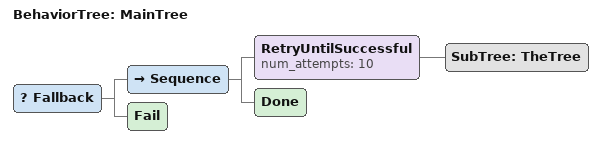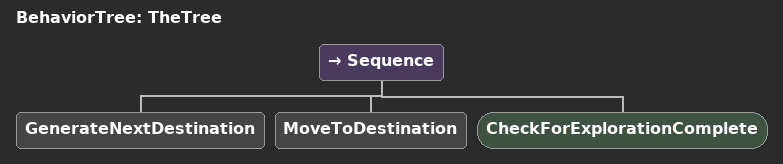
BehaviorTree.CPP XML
<root BTCPP_format="4" main_tree_to_execute="MainTree">
    <BehaviorTree ID="MainTree">
        <Fallback>
            <Sequence>
                <RetryUntilSuccessful num_attempts="10">
                    <SubTree ID="TheTree" />
                </RetryUntilSuccessful>
                <Done/>
            </Sequence>
            <Fail />
        </Fallback>
    </BehaviorTree>

    <BehaviorTree ID="TheTree">
        <Sequence>
            <GenerateNextDestination/>
            <MoveToDestination/>
            <CheckForExplorationComplete/>
        </Sequence>
     </BehaviorTree>
</root>
